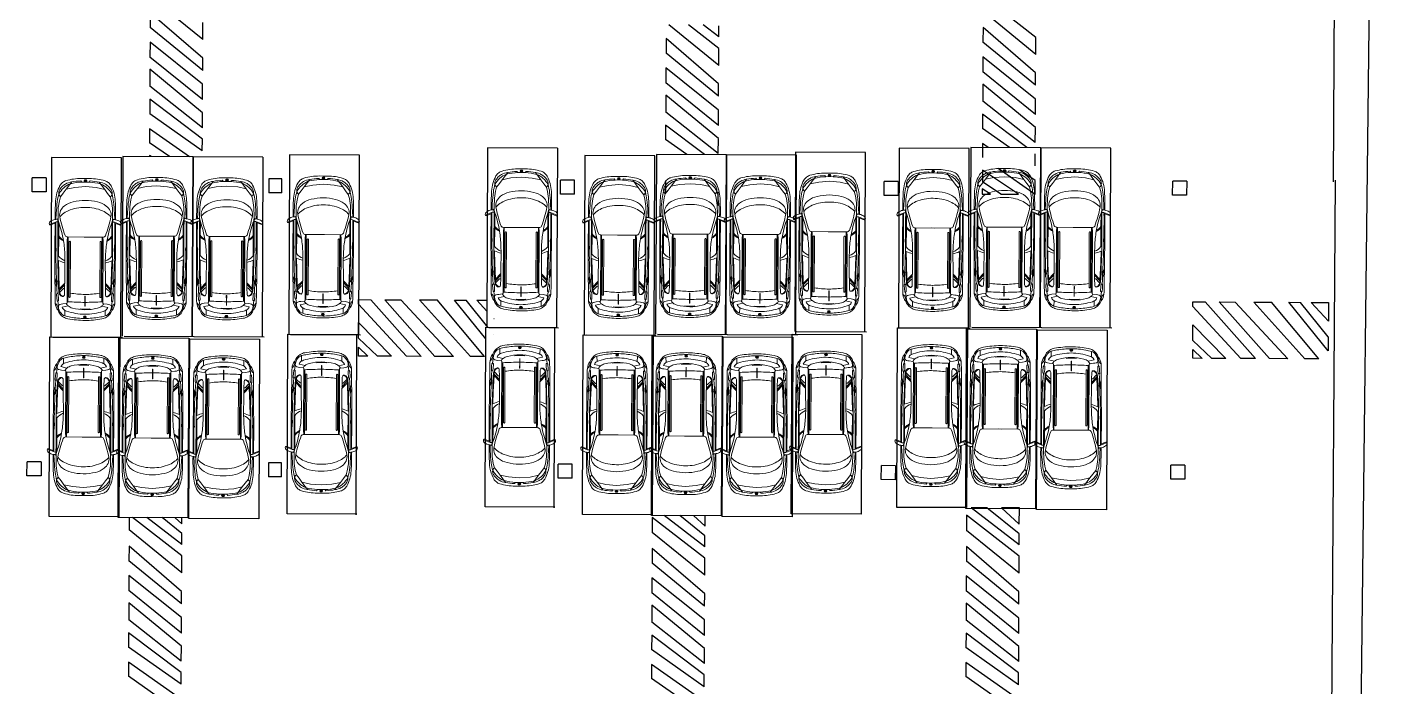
# Model space of a CAD drawing. Header units: metres. Extents: x 322294 to 7190115, y 7390841 to 10157759.
# Drawn here: x 323582.92 to 323621.45, y 7394639.55 to 7394658.38 of the extents above; entities that cross this region are included whole.
import ezdxf

# ---------------------------------------------------------------- set-up
doc = ezdxf.new("R2010")
doc.units = ezdxf.units.M
doc.layers.get('0').update_dxf_attribs({"lineweight": 18})
doc.layers.add('linagrossa', color=7, linetype='Continuous', lineweight=25)

# ---------------------------------------------------------------- blocks, each defined once
blk = doc.blocks.new('Renault Scénic dessus')
for p, q in [((-0.592, 0.8), (-0.486, 0.801)), ((-0.486, 0.801), (-0.235, 0.8)), ((-0.443, 0.774), (-0.03, 0.774)), ((-0.235, 0.8), (0.26, 0.801)), ((-0.03, 0.774), (0.016, 0.774)), ((0.131, 0.513), (0, 0.504)), ((0, 0.485), (1.982, 0.485)), ((0.016, 0.774), (0.586, 0.778)), ((2.028, 0.513), (0.131, 0.513)), ((1.827, 0.458), (0.152, 0.458)), ((1.827, 0.417), (0.152, 0.417)), ((0.26, 0.801), (0.746, 0.8)), ((0.721, 0.779), (1.085, 0.771)), ((0.746, 0.8), (1.215, 0.789)), ((1.085, 0.771), (1.588, 0.751)), ((1.215, 0.789), (1.536, 0.776)), ((1.588, 0.751), (1.414, 0.586)), ((1.464, 0.587), (1.634, 0.749)), ((1.536, 0.776), (1.671, 0.767)), ((1.688, 0.732), (1.577, 0.623)), ((1.968, 0.799), (2.122, 0.777)), ((1.982, 0.485), (1.982, 0.513)), ((2.122, 0.777), (2.216, 0.785)), ((2.122, 0.777), (2.188, 0.768)), ((2.247, 0.58), (2.414, 0.582)), ((-1.756, -0.017), (-1.726, 0.007)), ((-1.756, -0.019), (-1.726, 0.005)), ((-1.726, 0.007), (-1.686, -0.021)), ((-1.726, -0.024), (-1.726, 0.007)), ((-1.726, 0.005), (-1.686, -0.023)), ((-1.726, -0.026), (-1.726, 0.005)), ((-1.719, 0.108), (-1.684, 0.074)), ((-1.717, 0.004), (-1.717, -0.028)), ((-1.717, 0.002), (-1.717, -0.03)), ((2.421, -0.017), (2.451, 0.007)), ((2.421, -0.019), (2.451, 0.005)), ((2.451, 0.007), (2.492, -0.021)), ((2.451, -0.024), (2.451, 0.007)), ((2.451, 0.005), (2.492, -0.023)), ((2.451, -0.026), (2.451, 0.005)), ((2.46, 0.004), (2.46, -0.028)), ((2.46, 0.002), (2.46, -0.03)), ((-1.756, -0.017), (-1.756, -0.045)), ((-1.756, -0.019), (-1.756, -0.047)), ((-1.756, -0.054), (-1.756, -0.026)), ((-1.756, -0.056), (-1.756, -0.028)), ((-1.756, -0.054), (-1.726, -0.078)), ((-1.756, -0.056), (-1.726, -0.08)), ((-1.753, -0.024), (-1.726, -0.047)), ((-1.753, -0.047), (-1.726, -0.024)), ((-1.753, -0.049), (-1.726, -0.026)), ((-1.753, -0.026), (-1.726, -0.049)), ((-1.726, -0.024), (-1.704, -0.037)), ((-1.726, -0.026), (-1.704, -0.039)), ((-1.726, -0.047), (-1.704, -0.034)), ((-1.726, -0.049), (-1.704, -0.036)), ((-1.726, -0.047), (-1.726, -0.078)), ((-1.726, -0.049), (-1.726, -0.08)), ((-1.726, -0.078), (-1.686, -0.05)), ((-1.726, -0.08), (-1.686, -0.052)), ((-1.719, -0.181), (-1.684, -0.147)), ((-1.717, -0.075), (-1.717, -0.043)), ((-1.717, -0.077), (-1.717, -0.045)), ((-1.686, -0.05), (-1.686, -0.017)), ((-1.686, -0.052), (-1.686, -0.018)), ((-1.686, -0.021), (-1.686, -0.055)), ((-1.686, -0.023), (-1.686, -0.056)), ((2.421, -0.017), (2.421, -0.045)), ((2.421, -0.019), (2.421, -0.047)), ((2.421, -0.054), (2.421, -0.026)), ((2.421, -0.056), (2.421, -0.028)), ((2.421, -0.054), (2.451, -0.078)), ((2.421, -0.056), (2.451, -0.08)), ((2.424, -0.024), (2.451, -0.047)), ((2.424, -0.047), (2.451, -0.024)), ((2.424, -0.049), (2.451, -0.026)), ((2.424, -0.026), (2.451, -0.049)), ((2.451, -0.024), (2.474, -0.037)), ((2.451, -0.026), (2.474, -0.039)), ((2.451, -0.047), (2.474, -0.034)), ((2.451, -0.049), (2.474, -0.036)), ((2.451, -0.047), (2.451, -0.078)), ((2.451, -0.049), (2.451, -0.08)), ((2.451, -0.078), (2.492, -0.05)), ((2.451, -0.08), (2.492, -0.052)), ((2.46, -0.075), (2.46, -0.043)), ((2.46, -0.077), (2.46, -0.045)), ((2.492, -0.05), (2.492, -0.017)), ((2.492, -0.052), (2.492, -0.018)), ((2.492, -0.021), (2.492, -0.055)), ((2.492, -0.023), (2.492, -0.056)), ((0, -0.558), (1.982, -0.558)), ((0.131, -0.586), (0, -0.577)), ((2.028, -0.586), (0.131, -0.586)), ((1.827, -0.49), (0.152, -0.49)), ((1.827, -0.531), (0.152, -0.531)), ((1.085, -0.844), (1.588, -0.824)), ((1.588, -0.824), (1.414, -0.659)), ((1.464, -0.66), (1.634, -0.822)), ((1.688, -0.805), (1.577, -0.696)), ((1.982, -0.558), (1.982, -0.586)), ((2.247, -0.653), (2.414, -0.655)), ((-0.592, -0.873), (-0.486, -0.874)), ((-0.486, -0.874), (-0.235, -0.873)), ((-0.443, -0.847), (-0.03, -0.847)), ((-0.235, -0.873), (0.26, -0.874)), ((-0.03, -0.847), (0.016, -0.847)), ((0.016, -0.847), (0.586, -0.851)), ((0.26, -0.874), (0.746, -0.873)), ((0.721, -0.852), (1.085, -0.844)), ((0.746, -0.873), (1.215, -0.862)), ((1.215, -0.862), (1.536, -0.849)), ((1.536, -0.849), (1.671, -0.84)), ((1.968, -0.872), (2.122, -0.85)), ((2.122, -0.85), (2.188, -0.841)), ((2.122, -0.85), (2.216, -0.858))]:
    blk.add_line(p, q)
for points in [[(-1.794, -0.036), (-1.794, 0.087, -0.072167), (-1.725, 0.562, -0.093699), (-1.672, 0.665, -0.103338), (-1.574, 0.747, -0.111893), (-1.109, 0.878, -0.016441), (-0.535, 0.889, -2.171327)], [(-0.538, 0.864), (-0.733, 0.855, 0.019145), (-1.087, 0.825, 0.041952), (-1.316, 0.777, 0.176888), (-1.63, 0.428, 0.05168), (-1.684, 0.074), (-1.686, -0.036)], [(-0.62, 0.8), (-0.583, 0.8, 0.374865), (-0.541, 0.836, 3.046948)], [(-0.461, 0.856, 0.353906), (-0.419, 0.89), (-0.367, 1.032, 0.370774), (-0.378, 1.061, 0.210872), (-0.429, 1.065, 0.162353), (-0.48, 1.026, 0.107278), (-0.535, 0.889, 0.020964), (-0.541, 0.839, 0.389381), (-0.513, 0.804, 0.080297), (-0.462, 0.803, 16.722263)], [(-0.419, 0.89), (0.337, 0.892), (1.099, 0.887), (1.804, 0.881), (1.981, 0.877, -0.117452), (2.192, 0.827, -0.109222), (2.242, 0.786, -1.522612)], [(0.539, 0.862, 0.208692), (0.493, 0.886), (0.311, 0.887, 0.262646), (0.273, 0.866, 0.262646)], [(0.32, 0.865, 0.18708), (0.459, 0.863, 0.18708)], [(1.533, 0.828, 0.098436), (1.476, 0.85), (1.304, 0.855, 0.216984), (1.268, 0.84, 0.216984)], [(1.319, 0.838, 0.187689), (1.354, 0.821), (1.428, 0.819, 0.228967), (1.457, 0.832, 0.228967)], [(1.749, 0.789, 0.056082), (1.948, 0.774, 0.779005), (1.957, 0.813, 0.075049), (1.933, 0.82, 0.03971), (1.748, 0.834, 0.875786), (1.749, 0.789, -0.269448)], [(2.242, 0.786, -0.222402), (2.056, 0.849, -0.251336), (2.048, 0.872, -0.251336)], [(-1.234, 0.726, 0.26796), (-1.354, 0.781, 0.119019), (-1.457, 0.746, 0.056513), (-1.544, 0.676, 0.058396), (-1.621, 0.578, 0.113862), (-1.685, 0.386, 0.030391), (-1.719, 0.108, 0.308257)], [(0, -0.073), (0, 0.504, 0.253925), (-0.043, 0.583, 0.035571), (-0.622, 0.746, 0.164538), (-0.806, 0.723, 0.116966), (-0.954, 0.603, 0.107283), (-1.079, 0.338, 0.054096), (-1.125, -0.036, 0.659613)], [(-0.909, -0.036, -0.109468), (-0.806, 0.489, -0.0676), (-0.697, 0.668, -0.054472), (-0.619, 0.745, -0.054472)], [(1.588, 0.751), (1.679, 0.747, -0.195924), (1.782, 0.699), (1.813, 0.656, -0.415988), (1.804, 0.607, -0.131117), (1.76, 0.591), (1.578, 0.588), (1.277, 0.585), (0.791, 0.581), (0.564, 0.587, -0.034917), (0.118, 0.63, -0.042594), (-0.443, 0.774, 0.089828), (-0.601, 0.8, 8.659985)], [(2.028, 0.513), (2.038, 0.537), (2.05, 0.644, -0.038104), (2.068, 0.731, -0.301997), (2.122, 0.777, -0.551842)], [(2.226, -0.036, 0.058416), (2.176, 0.346, 0.106862), (2.112, 0.476, 0.104556), (2.038, 0.537, 1.240711)], [(2.364, -0.036, 0.076148), (2.272, 0.524, 0.065065), (2.241, 0.591, 0.165567), (2.153, 0.66), (2.112, 0.476)], [(2.188, 0.768, -0.163029), (2.377, 0.655, -0.113893), (2.414, 0.582, -0.020711), (2.453, 0.404, -0.036759), (2.495, -0.036, -1.02374)], [(2.242, 0.786, -0.1817), (2.451, 0.623, -0.092141), (2.504, 0.484, -0.042972), (2.554, -0.036, 0.990734)], [(0, 0), (0, -0.577, -0.253925), (-0.043, -0.656, -0.035571), (-0.622, -0.819, -0.164538), (-0.806, -0.796, -0.116966), (-0.954, -0.676, -0.107283), (-1.079, -0.411, -0.054096), (-1.125, -0.036, -0.659613)], [(-1.794, -0.036), (-1.794, -0.16, 0.072167), (-1.725, -0.635, 0.093699), (-1.672, -0.738, 0.103338), (-1.574, -0.82, 0.111893), (-1.109, -0.951, 0.016441), (-0.535, -0.962, 2.171327)], [(-1.234, -0.799, -0.26796), (-1.354, -0.854, -0.119019), (-1.457, -0.819, -0.056513), (-1.544, -0.749, -0.058396), (-1.621, -0.651, -0.113862), (-1.685, -0.459, -0.030391), (-1.719, -0.181, -0.308257)], [(-0.538, -0.937), (-0.733, -0.928, -0.019145), (-1.087, -0.898, -0.041952), (-1.316, -0.85, -0.176888), (-1.63, -0.501, -0.05168), (-1.684, -0.147), (-1.686, -0.036)], [(-0.909, -0.036, 0.109468), (-0.806, -0.562, 0.0676), (-0.697, -0.741, 0.054472), (-0.619, -0.818, 0.054472)], [(2.226, -0.036, -0.058416), (2.176, -0.419, -0.106862), (2.112, -0.549, -0.104556), (2.038, -0.61, -1.240711)], [(2.364, -0.036, -0.076148), (2.272, -0.597, -0.065065), (2.241, -0.664, -0.165567), (2.153, -0.733), (2.112, -0.549)], [(2.188, -0.841, 0.163029), (2.377, -0.728, 0.113893), (2.414, -0.655, 0.020711), (2.453, -0.477, 0.036759), (2.495, -0.036, 1.02374)], [(2.242, -0.859, 0.1817), (2.451, -0.696, 0.092141), (2.504, -0.557, 0.042972), (2.554, -0.036, -0.990734)], [(1.588, -0.824), (1.679, -0.82, 0.195924), (1.782, -0.772), (1.813, -0.729, 0.415988), (1.804, -0.68, 0.131117), (1.76, -0.664), (1.578, -0.66), (1.277, -0.658), (0.791, -0.654), (0.564, -0.66, 0.034917), (0.118, -0.703, 0.042594), (-0.443, -0.847, -0.089828), (-0.601, -0.873, -8.659985)], [(2.028, -0.586), (2.038, -0.61), (2.05, -0.717, 0.038104), (2.068, -0.804, 0.301997), (2.122, -0.85, 0.551842)], [(-0.62, -0.873), (-0.583, -0.873, -0.374865), (-0.541, -0.909, -3.046948)], [(-0.461, -0.929, -0.353906), (-0.419, -0.963), (-0.367, -1.105, -0.370774), (-0.378, -1.134, -0.210872), (-0.429, -1.138, -0.162353), (-0.48, -1.099, -0.107278), (-0.535, -0.962, -0.020964), (-0.541, -0.912, -0.389381), (-0.513, -0.877, -0.080297), (-0.462, -0.876, -16.722263)], [(-0.419, -0.963), (0.337, -0.965), (1.099, -0.96), (1.804, -0.954), (1.981, -0.95, 0.117452), (2.192, -0.9, 0.109222), (2.242, -0.859, 1.522612)], [(0.539, -0.935, -0.208692), (0.493, -0.959), (0.311, -0.96, -0.262646), (0.273, -0.939, -0.262646)], [(0.32, -0.938, -0.18708), (0.459, -0.936, -0.18708)], [(1.533, -0.901, -0.098436), (1.476, -0.923), (1.304, -0.928, -0.216984), (1.268, -0.913, -0.216984)], [(1.319, -0.911, -0.187689), (1.354, -0.894), (1.428, -0.892, -0.228967), (1.457, -0.905, -0.228967)], [(1.749, -0.862, -0.056082), (1.948, -0.847, -0.779005), (1.957, -0.886, -0.075049), (1.933, -0.893, -0.03971), (1.748, -0.907, -0.875786), (1.749, -0.862, 0.269448)], [(2.242, -0.859, 0.222402), (2.056, -0.922, 0.251336), (2.048, -0.945, 0.251336)]]:
    blk.add_lwpolyline(points, format="xyb")
for points in [[(-0.462, 0.803), (-0.461, 0.856), (-0.378, 1.061)], [(-1.685, 0.386), (-1.461, 0.552), (-1.341, 0.643), (-1.234, 0.726), (-1.106, 0.761), (-0.89, 0.793), (-0.62, 0.8)], [(-1.544, -0.036), (-1.516, 0.292), (-1.461, 0.552)], [(2.217, 0.114), (2.197, 0.114), (2.205, -0.036)], [(-1.544, -0.036), (-1.516, -0.365), (-1.461, -0.625)], [(2.217, -0.187), (2.197, -0.187), (2.205, -0.036)], [(-1.685, -0.459), (-1.461, -0.625), (-1.341, -0.716), (-1.234, -0.799), (-1.106, -0.834), (-0.89, -0.866), (-0.62, -0.873)], [(-0.462, -0.876), (-0.461, -0.929), (-0.378, -1.134)]]:
    blk.add_lwpolyline(points)
for points in [[(1.813, -0.043), (1.885, -0.043), (1.885, -0.03), (1.813, -0.03)], [(1.813, -0.03), (1.885, -0.03), (1.885, -0.043), (1.813, -0.043)], [(1.885, -0.04), (2.112, -0.04), (2.112, -0.033), (1.885, -0.033)], [(1.885, -0.033), (2.112, -0.033), (2.112, -0.04), (1.885, -0.04)]]:
    blk.add_lwpolyline(points, close=True)
for centre, radius, start, end in [((-0.068, -31.724), 32.591, 88.5773, 90.6437), ((-0.067, -31.688), 32.556, 86.8361, 88.5773), ((-0.236, 0.481), 0.357, 25.7701, 55.1016), ((-0.328, 0.407), 0.5, 26.5906, 47.4086), ((0.152, 0.437), 0.0205, 90, 270), ((0.318, 0.433), 0.436, 19.9559, 52.2027), ((-0.127, 0.366), 0.943, 13.1877, 25.9771), ((1.624, 0.604), 0.051, 158.9024, 199.4247), ((1.658, 0.569), 0.198, 48.7917, 86.2108), ((1.716, 0.697), 0.0455, 96.6793, 128.3391), ((-1.305, -0.06), 3.061, 9.7305, 10.2412), ((-1.305, -0.06), 3.061, 0.4344, 8.9519), ((1.723, 0.643), 0.0998, 355.1854, 48.7917), ((1.787, 0.638), 0.0356, 299.4803, 355.1854), ((1.827, 0.437), 0.0205, 270, 90), ((-14.932, -0.345), 16.935, 1.0451, 2.8091), ((-1.305, -0.013), 3.061, 351.0481, 359.5656), ((-14.932, 0.272), 16.935, 357.1909, 358.9549), ((-0.236, -0.554), 0.357, 304.8984, 334.2299), ((-0.328, -0.48), 0.5, 312.5914, 333.4094), ((0.152, -0.51), 0.0205, 90, 270), ((0.318, -0.506), 0.436, 307.7973, 340.0441), ((-0.127, -0.438), 0.943, 334.0229, 346.8123), ((1.624, -0.677), 0.051, 160.5753, 201.0976), ((1.658, -0.642), 0.198, 273.7892, 311.2083), ((1.716, -0.77), 0.0455, 231.6609, 263.3207), ((-1.305, -0.013), 3.061, 349.7588, 350.2695), ((1.723, -0.716), 0.0998, 311.2083, 4.8146), ((1.787, -0.711), 0.0356, 4.8146, 60.5197), ((1.827, -0.51), 0.0205, 270, 90), ((-0.068, 31.651), 32.591, 269.3563, 271.4227), ((-0.067, 31.615), 32.556, 271.4227, 273.1639)]:
    blk.add_arc(centre, radius, start, end)
blk = doc.blocks.new('A$C163E78D0')
blk.add_blockref('Renault Scénic dessus', (10.615, 6.021))

msp = doc.modelspace()

# ---------------------------------------------------------------- linework, layer by layer
at = {"layer": 'linagrossa'}
for p, q in [((323620.425, 7394692.106), (323620.2, 7394653.964)), ((323620.702, 7394612.346), (323621.452, 7394677.656)), ((323587.942, 7394658.025), (323586.506, 7394659.197)), ((323587.94, 7394657.495), (323586.439, 7394658.788)), ((323602.666, 7394657.288), (323601.244, 7394658.448)), ((323602.668, 7394657.773), (323601.804, 7394658.445)), ((323602.669, 7394658.1), (323602.224, 7394658.444)), ((323611.712, 7394657.602), (323610.291, 7394658.763)), ((323611.714, 7394658.087), (323610.851, 7394658.76)), ((323587.938, 7394657.145), (323586.437, 7394658.371)), ((323602.663, 7394656.757), (323601.163, 7394658.05)), ((323611.71, 7394657.072), (323610.209, 7394658.365)), ((323587.936, 7394656.75), (323586.435, 7394657.953)), ((323611.708, 7394656.722), (323610.207, 7394657.948)), ((323587.934, 7394656.31), (323586.433, 7394657.524)), ((323602.662, 7394656.407), (323601.161, 7394657.633)), ((323611.706, 7394656.327), (323610.205, 7394657.53)), ((323587.932, 7394655.938), (323586.432, 7394657.175)), ((323602.66, 7394656.012), (323601.159, 7394657.215)), ((323611.704, 7394655.887), (323610.203, 7394657.101)), ((323587.93, 7394655.508), (323586.429, 7394656.691)), ((323602.658, 7394655.572), (323601.157, 7394656.787)), ((323611.703, 7394655.515), (323610.202, 7394656.752)), ((323587.929, 7394655.183), (323586.428, 7394656.321)), ((323602.656, 7394655.2), (323601.155, 7394656.437)), ((323611.701, 7394655.085), (323610.2, 7394656.267)), ((323587.927, 7394654.847), (323586.426, 7394655.907)), ((323602.654, 7394654.77), (323601.153, 7394655.953)), ((323611.462, 7394654.94), (323610.198, 7394655.898)), ((323587.559, 7394654.68), (323586.424, 7394655.481)), ((323602.263, 7394654.741), (323601.151, 7394655.583)), ((323610.963, 7394654.942), (323610.196, 7394655.484)), ((323586.989, 7394654.683), (323586.422, 7394655.078)), ((323601.753, 7394654.743), (323601.15, 7394655.169)), ((323610.354, 7394654.945), (323610.194, 7394655.058)), ((323583.626, 7394654.662), (323583.602, 7394649.538)), ((323585.619, 7394654.653), (323583.626, 7394654.662)), ((323585.615, 7394654.653), (323585.591, 7394649.529)), ((323585.664, 7394654.689), (323585.64, 7394649.564)), ((323587.657, 7394654.68), (323585.664, 7394654.689)), ((323586.472, 7394654.685), (323586.42, 7394654.72)), ((323587.653, 7394654.68), (323587.629, 7394649.555)), ((323587.666, 7394654.68), (323587.642, 7394649.555)), ((323589.659, 7394654.67), (323587.666, 7394654.68)), ((323589.655, 7394654.67), (323589.631, 7394649.546)), ((323590.418, 7394654.733), (323590.395, 7394649.608)), ((323592.412, 7394654.724), (323590.418, 7394654.733)), ((323592.407, 7394654.724), (323592.384, 7394649.599)), ((323596.071, 7394654.935), (323596.048, 7394649.811)), ((323598.065, 7394654.926), (323596.071, 7394654.935)), ((323598.06, 7394654.926), (323598.037, 7394649.802)), ((323598.848, 7394654.72), (323598.825, 7394649.596)), ((323600.842, 7394654.711), (323598.848, 7394654.72)), ((323600.837, 7394654.711), (323600.814, 7394649.587)), ((323600.886, 7394654.747), (323600.863, 7394649.622)), ((323602.879, 7394654.738), (323600.886, 7394654.747)), ((323602.875, 7394654.738), (323602.851, 7394649.613)), ((323602.888, 7394654.738), (323602.865, 7394649.613)), ((323604.881, 7394654.729), (323602.888, 7394654.738)), ((323604.858, 7394654.815), (323604.834, 7394649.691)), ((323604.877, 7394654.729), (323604.853, 7394649.604)), ((323606.851, 7394654.806), (323604.858, 7394654.815)), ((323606.847, 7394654.806), (323606.823, 7394649.682)), ((323607.819, 7394654.921), (323607.795, 7394649.796)), ((323609.812, 7394654.912), (323607.819, 7394654.921)), ((323609.807, 7394654.912), (323609.784, 7394649.787)), ((323609.856, 7394654.947), (323609.833, 7394649.823)), ((323611.85, 7394654.938), (323609.856, 7394654.947)), ((323611.845, 7394654.938), (323611.822, 7394649.814)), ((323611.858, 7394654.938), (323611.835, 7394649.814)), ((323613.852, 7394654.929), (323611.858, 7394654.938)), ((323613.847, 7394654.929), (323613.824, 7394649.805)), ((323611.217, 7394653.61), (323610.191, 7394654.297)), ((323611.694, 7394653.608), (323610.638, 7394654.344)), ((323611.696, 7394653.999), (323611.252, 7394654.311)), ((323583.069, 7394653.684), (323583.076, 7394654.083)), ((323583.476, 7394654.082), (323583.076, 7394654.083)), ((323583.476, 7394654.082), (323583.469, 7394653.682)), ((323589.823, 7394654.053), (323589.822, 7394653.653)), ((323590.2, 7394654.051), (323589.823, 7394654.053)), ((323590.2, 7394653.651), (323590.2, 7394654.051)), ((323598.146, 7394653.615), (323598.149, 7394654.015)), ((323598.549, 7394654.013), (323598.149, 7394654.015)), ((323598.546, 7394653.613), (323598.549, 7394654.013)), ((323607.385, 7394653.573), (323607.389, 7394653.973)), ((323607.789, 7394653.971), (323607.389, 7394653.973)), ((323607.789, 7394653.971), (323607.785, 7394653.571)), ((323610.713, 7394653.612), (323610.189, 7394653.961)), ((323615.62, 7394653.584), (323615.623, 7394653.984)), ((323616.023, 7394653.982), (323615.623, 7394653.984)), ((323616.023, 7394653.982), (323616.02, 7394653.582)), ((323620.257, 7394654.014), (323619.945, 7394608.771)), ((323583.469, 7394653.682), (323583.069, 7394653.684)), ((323590.2, 7394653.651), (323589.822, 7394653.653)), ((323598.546, 7394653.613), (323598.146, 7394653.615)), ((323607.785, 7394653.571), (323607.385, 7394653.573)), ((323610.424, 7394653.614), (323610.188, 7394653.766)), ((323616.02, 7394653.582), (323615.62, 7394653.584)), ((323593.757, 7394648.987), (323592.388, 7394650.471)), ((323594.176, 7394648.985), (323592.736, 7394650.602)), ((323594.568, 7394648.984), (323593.136, 7394650.6)), ((323595.096, 7394648.981), (323593.592, 7394650.598)), ((323595.578, 7394648.979), (323594.129, 7394650.596)), ((323595.979, 7394648.977), (323594.63, 7394650.594)), ((323596.021, 7394649.487), (323595.121, 7394650.591)), ((323596.079, 7394649.816), (323595.458, 7394650.59)), ((323595.762, 7394650.589), (323596.05, 7394650.273)), ((323617.569, 7394648.924), (323616.2, 7394650.408)), ((323617.988, 7394648.922), (323616.548, 7394650.539)), ((323618.38, 7394648.92), (323616.948, 7394650.537)), ((323618.908, 7394648.918), (323617.404, 7394650.535)), ((323619.39, 7394648.915), (323617.941, 7394650.532)), ((323619.791, 7394648.914), (323618.441, 7394650.53)), ((323620.061, 7394649.143), (323618.933, 7394650.528)), ((323620.061, 7394649.541), (323619.27, 7394650.526)), ((323619.574, 7394650.525), (323620.064, 7394649.989)), ((323593.329, 7394648.989), (323592.385, 7394649.952)), ((323596.253, 7394650.052), (323596.252, 7394650.052)), ((323585.695, 7394649.564), (323587.688, 7394649.555)), ((323587.697, 7394649.555), (323589.69, 7394649.546)), ((323590.346, 7394644.49), (323590.369, 7394649.614)), ((323590.368, 7394649.616), (323592.362, 7394649.607)), ((323590.369, 7394649.614), (323592.362, 7394649.605)), ((323590.449, 7394649.608), (323592.443, 7394649.599)), ((323592.315, 7394644.461), (323592.338, 7394649.585)), ((323595.999, 7394644.692), (323596.022, 7394649.817)), ((323596.022, 7394649.818), (323598.015, 7394649.809)), ((323596.022, 7394649.817), (323598.015, 7394649.808)), ((323596.103, 7394649.81), (323598.096, 7394649.801)), ((323596.249, 7394649.604), (323596.25, 7394649.603)), ((323597.968, 7394644.663), (323597.991, 7394649.788)), ((323598.775, 7394644.477), (323598.799, 7394649.602)), ((323598.798, 7394649.603), (323600.792, 7394649.594)), ((323598.799, 7394649.602), (323600.792, 7394649.593)), ((323598.879, 7394649.596), (323600.873, 7394649.586)), ((323600.744, 7394644.448), (323600.768, 7394649.573)), ((323600.767, 7394649.574), (323602.761, 7394649.565)), ((323600.768, 7394649.573), (323602.761, 7394649.564)), ((323600.792, 7394649.593), (323600.769, 7394644.468)), ((323600.917, 7394649.622), (323602.91, 7394649.613)), ((323602.761, 7394649.564), (323602.738, 7394644.439)), ((323602.919, 7394649.613), (323604.912, 7394649.604)), ((323604.737, 7394644.493), (323604.761, 7394649.618)), ((323604.76, 7394649.619), (323606.754, 7394649.61)), ((323604.889, 7394649.691), (323606.882, 7394649.682)), ((323606.754, 7394649.609), (323606.731, 7394644.484)), ((323607.746, 7394644.678), (323607.769, 7394649.802)), ((323607.769, 7394649.804), (323609.762, 7394649.795)), ((323607.769, 7394649.802), (323609.763, 7394649.793)), ((323607.85, 7394649.796), (323609.843, 7394649.787)), ((323609.715, 7394644.649), (323609.738, 7394649.773)), ((323609.738, 7394649.775), (323611.731, 7394649.766)), ((323609.738, 7394649.773), (323611.732, 7394649.764)), ((323609.763, 7394649.793), (323609.739, 7394644.669)), ((323609.887, 7394649.823), (323611.881, 7394649.813)), ((323611.732, 7394649.764), (323611.708, 7394644.64)), ((323611.738, 7394644.616), (323611.761, 7394649.741)), ((323611.761, 7394649.742), (323613.754, 7394649.733)), ((323611.761, 7394649.741), (323613.755, 7394649.731)), ((323611.889, 7394649.813), (323613.883, 7394649.804)), ((323613.755, 7394649.731), (323613.731, 7394644.607)), ((323617.141, 7394648.926), (323616.197, 7394649.888)), ((323583.553, 7394644.419), (323583.576, 7394649.544)), ((323583.576, 7394649.545), (323585.569, 7394649.536)), ((323583.576, 7394649.544), (323585.57, 7394649.535)), ((323583.657, 7394649.537), (323585.65, 7394649.528)), ((323585.522, 7394644.39), (323585.546, 7394649.515)), ((323585.545, 7394649.516), (323587.539, 7394649.507)), ((323585.546, 7394649.515), (323587.539, 7394649.505)), ((323585.57, 7394649.535), (323585.547, 7394644.41)), ((323587.539, 7394649.505), (323587.516, 7394644.381)), ((323587.545, 7394644.357), (323587.569, 7394649.482)), ((323587.568, 7394649.483), (323589.562, 7394649.474)), ((323587.569, 7394649.482), (323589.562, 7394649.473)), ((323589.562, 7394649.473), (323589.539, 7394644.348)), ((323592.654, 7394648.992), (323592.382, 7394649.244)), ((323592.93, 7394648.991), (323592.383, 7394649.504)), ((323602.767, 7394644.416), (323602.791, 7394649.54)), ((323602.79, 7394649.542), (323604.784, 7394649.533)), ((323602.791, 7394649.54), (323604.784, 7394649.531)), ((323604.784, 7394649.531), (323604.761, 7394644.406)), ((323616.466, 7394648.929), (323616.194, 7394649.181)), ((323616.742, 7394648.927), (323616.195, 7394649.441)), ((323582.924, 7394645.579), (323582.931, 7394645.979)), ((323583.331, 7394645.977), (323582.931, 7394645.979)), ((323583.331, 7394645.977), (323583.324, 7394645.578)), ((323589.814, 7394645.948), (323589.814, 7394645.548)), ((323590.184, 7394645.946), (323589.814, 7394645.948)), ((323590.183, 7394645.546), (323590.184, 7394645.946)), ((323598.083, 7394645.51), (323598.086, 7394645.91)), ((323598.486, 7394645.908), (323598.086, 7394645.91)), ((323598.483, 7394645.508), (323598.486, 7394645.908)), ((323607.303, 7394645.468), (323607.307, 7394645.868)), ((323607.707, 7394645.866), (323607.307, 7394645.868)), ((323607.707, 7394645.866), (323607.703, 7394645.466)), ((323615.564, 7394645.48), (323615.567, 7394645.88)), ((323615.967, 7394645.878), (323615.567, 7394645.88)), ((323615.967, 7394645.878), (323615.964, 7394645.478)), ((323583.324, 7394645.578), (323582.924, 7394645.579)), ((323590.183, 7394645.546), (323589.814, 7394645.548)), ((323598.483, 7394645.508), (323598.083, 7394645.51)), ((323607.703, 7394645.466), (323607.303, 7394645.468)), ((323615.964, 7394645.478), (323615.564, 7394645.48)), ((323597.992, 7394644.683), (323595.999, 7394644.692)), ((323609.739, 7394644.669), (323607.746, 7394644.678)), ((323611.708, 7394644.64), (323609.715, 7394644.649)), ((323611.241, 7394643.609), (323609.868, 7394644.668)), ((323611.242, 7394643.925), (323610.319, 7394644.666)), ((323610.736, 7394644.664), (323611.244, 7394644.196)), ((323613.731, 7394644.607), (323611.738, 7394644.616)), ((323585.547, 7394644.41), (323583.553, 7394644.419)), ((323587.516, 7394644.381), (323585.522, 7394644.39)), ((323587.341, 7394643.292), (323585.933, 7394644.388)), ((323587.342, 7394643.619), (323586.348, 7394644.386)), ((323587.344, 7394643.935), (323586.784, 7394644.384)), ((323587.154, 7394644.383), (323587.345, 7394644.206)), ((323589.539, 7394644.348), (323587.545, 7394644.357)), ((323592.339, 7394644.481), (323590.346, 7394644.49)), ((323600.769, 7394644.468), (323598.775, 7394644.477)), ((323602.738, 7394644.439), (323600.744, 7394644.448)), ((323602.27, 7394643.224), (323600.768, 7394644.393)), ((323602.271, 7394643.551), (323601.11, 7394644.446)), ((323602.272, 7394643.867), (323601.553, 7394644.444)), ((323601.943, 7394644.443), (323602.274, 7394644.138)), ((323604.761, 7394644.406), (323602.767, 7394644.416)), ((323606.731, 7394644.484), (323604.737, 7394644.493)), ((323611.239, 7394643.282), (323609.738, 7394644.451)), ((323587.339, 7394642.807), (323585.838, 7394644.032)), ((323602.267, 7394642.739), (323600.766, 7394643.964)), ((323611.237, 7394642.797), (323609.736, 7394644.022)), ((323587.336, 7394642.276), (323585.836, 7394643.57)), ((323602.265, 7394642.208), (323600.764, 7394643.501)), ((323611.235, 7394642.266), (323609.734, 7394643.559)), ((323587.335, 7394641.927), (323585.834, 7394643.152)), ((323602.263, 7394641.858), (323600.762, 7394643.084)), ((323611.233, 7394641.916), (323609.732, 7394643.142)), ((323587.333, 7394641.532), (323585.832, 7394642.735)), ((323602.262, 7394641.464), (323600.761, 7394642.666)), ((323611.231, 7394641.521), (323609.73, 7394642.724)), ((323587.331, 7394641.092), (323585.83, 7394642.306)), ((323602.26, 7394641.023), (323600.759, 7394642.238)), ((323611.229, 7394641.081), (323609.728, 7394642.296)), ((323587.329, 7394640.719), (323585.828, 7394641.956)), ((323602.258, 7394640.651), (323600.757, 7394641.888)), ((323611.228, 7394640.709), (323609.727, 7394641.946)), ((323587.327, 7394640.289), (323585.826, 7394641.472)), ((323587.326, 7394639.964), (323585.824, 7394641.102)), ((323602.256, 7394640.221), (323600.755, 7394641.404)), ((323611.224, 7394639.954), (323609.723, 7394641.092)), ((323611.226, 7394640.279), (323609.725, 7394641.462)), ((323602.254, 7394639.896), (323600.753, 7394641.034)), ((323587.324, 7394639.629), (323585.823, 7394640.688)), ((323602.253, 7394639.56), (323600.751, 7394640.62)), ((323611.223, 7394639.618), (323609.721, 7394640.678)), ((323587.235, 7394639.264), (323585.821, 7394640.263)), ((323602.251, 7394639.135), (323600.749, 7394640.194)), ((323611.221, 7394639.193), (323609.719, 7394640.252)), ((323586.669, 7394639.267), (323585.819, 7394639.859)), ((323601.685, 7394639.138), (323600.747, 7394639.791)), ((323610.746, 7394639.132), (323609.717, 7394639.849))]:
    msp.add_line(p, q, dxfattribs=at)
for points in [[(323586.439, 7394658.788), (323586.437, 7394658.371)], [(323587.942, 7394658.025), (323587.944, 7394658.51)], [(323602.669, 7394658.1), (323602.671, 7394658.416)], [(323601.163, 7394658.05), (323601.161, 7394657.633)], [(323610.209, 7394658.365), (323610.207, 7394657.948)], [(323611.712, 7394657.602), (323611.714, 7394658.087)], [(323586.435, 7394657.953), (323586.433, 7394657.524)], [(323602.666, 7394657.288), (323602.668, 7394657.773)], [(323587.938, 7394657.145), (323587.94, 7394657.495)], [(323610.205, 7394657.53), (323610.203, 7394657.101)], [(323586.432, 7394657.175), (323586.429, 7394656.691)], [(323601.159, 7394657.215), (323601.157, 7394656.787)], [(323611.708, 7394656.722), (323611.71, 7394657.072)], [(323587.934, 7394656.31), (323587.936, 7394656.75)], [(323602.662, 7394656.407), (323602.663, 7394656.757)], [(323610.202, 7394656.752), (323610.2, 7394656.267)], [(323586.428, 7394656.321), (323586.426, 7394655.907)], [(323601.155, 7394656.437), (323601.153, 7394655.953)], [(323611.704, 7394655.887), (323611.706, 7394656.327)], [(323587.93, 7394655.508), (323587.932, 7394655.938)], [(323602.658, 7394655.572), (323602.66, 7394656.012)], [(323610.198, 7394655.898), (323610.196, 7394655.484)], [(323586.424, 7394655.481), (323586.422, 7394655.078)], [(323601.151, 7394655.583), (323601.15, 7394655.169)], [(323611.701, 7394655.085), (323611.703, 7394655.515)], [(323587.927, 7394654.847), (323587.929, 7394655.183)], [(323602.654, 7394654.77), (323602.656, 7394655.2)], [(323610.194, 7394655.058), (323610.192, 7394654.655)], [(323586.42, 7394654.72), (323586.42, 7394654.685)], [(323611.698, 7394654.424), (323611.699, 7394654.76)], [(323610.191, 7394654.297), (323610.189, 7394653.961)], [(323601.144, 7394653.982), (323601.143, 7394653.646)], [(323611.694, 7394653.608), (323611.696, 7394653.999)], [(323602.647, 7394653.293), (323602.649, 7394653.684)], [(323610.188, 7394653.766), (323610.187, 7394653.615), (323610.424, 7394653.614)], [(323610.713, 7394653.612), (323611.217, 7394653.61)], [(323592.388, 7394650.471), (323592.388, 7394650.604), (323592.736, 7394650.602)], [(323593.136, 7394650.6), (323593.592, 7394650.598)], [(323594.129, 7394650.596), (323594.63, 7394650.594)], [(323595.121, 7394650.591), (323595.458, 7394650.59)], [(323595.762, 7394650.589), (323596.052, 7394650.587)], [(323616.2, 7394650.408), (323616.2, 7394650.54), (323616.548, 7394650.539)], [(323616.948, 7394650.537), (323617.404, 7394650.535)], [(323617.941, 7394650.532), (323618.441, 7394650.53)], [(323618.933, 7394650.528), (323619.27, 7394650.526)], [(323619.574, 7394650.525), (323620.067, 7394650.523), (323620.064, 7394649.988)], [(323592.383, 7394649.504), (323592.385, 7394649.952)], [(323616.195, 7394649.441), (323616.197, 7394649.888)], [(323592.654, 7394648.992), (323592.381, 7394648.994), (323592.382, 7394649.244)], [(323616.466, 7394648.929), (323616.193, 7394648.93), (323616.194, 7394649.181)], [(323620.062, 7394649.539), (323620.061, 7394649.143)], [(323593.329, 7394648.989), (323592.93, 7394648.991)], [(323594.176, 7394648.985), (323593.757, 7394648.987)], [(323595.096, 7394648.981), (323594.568, 7394648.984)], [(323595.979, 7394648.977), (323595.578, 7394648.979)], [(323617.141, 7394648.926), (323616.742, 7394648.927)], [(323617.988, 7394648.922), (323617.569, 7394648.924)], [(323618.908, 7394648.918), (323618.38, 7394648.92)], [(323619.791, 7394648.914), (323619.39, 7394648.915)], [(323610.319, 7394644.666), (323609.868, 7394644.668)], [(323611.244, 7394644.196), (323611.246, 7394644.662), (323610.736, 7394644.664)], [(323585.839, 7394644.389), (323585.838, 7394644.032)], [(323587.345, 7394644.206), (323587.346, 7394644.382)], [(323600.768, 7394644.393), (323600.766, 7394643.964)], [(323602.274, 7394644.138), (323602.275, 7394644.441)], [(323609.738, 7394644.451), (323609.736, 7394644.022)], [(323587.342, 7394643.619), (323587.344, 7394643.935)], [(323602.271, 7394643.551), (323602.272, 7394643.867)], [(323611.241, 7394643.609), (323611.242, 7394643.925)], [(323585.836, 7394643.57), (323585.834, 7394643.152)], [(323600.764, 7394643.501), (323600.762, 7394643.084)], [(323609.734, 7394643.559), (323609.732, 7394643.142)], [(323587.339, 7394642.807), (323587.341, 7394643.292)], [(323602.267, 7394642.739), (323602.27, 7394643.224)], [(323611.237, 7394642.797), (323611.239, 7394643.282)], [(323585.832, 7394642.735), (323585.83, 7394642.306)], [(323600.761, 7394642.666), (323600.759, 7394642.238)], [(323609.73, 7394642.724), (323609.728, 7394642.296)], [(323587.335, 7394641.927), (323587.336, 7394642.276)], [(323611.233, 7394641.916), (323611.235, 7394642.266)], [(323585.828, 7394641.956), (323585.826, 7394641.472)], [(323600.757, 7394641.888), (323600.755, 7394641.404)], [(323602.263, 7394641.858), (323602.265, 7394642.208)], [(323609.727, 7394641.946), (323609.725, 7394641.462)], [(323587.331, 7394641.092), (323587.333, 7394641.532)], [(323602.26, 7394641.023), (323602.262, 7394641.464)], [(323611.229, 7394641.081), (323611.231, 7394641.521)], [(323585.824, 7394641.102), (323585.823, 7394640.688)], [(323609.723, 7394641.092), (323609.721, 7394640.678)], [(323587.327, 7394640.289), (323587.329, 7394640.719)], [(323600.753, 7394641.034), (323600.751, 7394640.62)], [(323611.226, 7394640.279), (323611.228, 7394640.709)], [(323602.256, 7394640.221), (323602.258, 7394640.651)], [(323585.821, 7394640.263), (323585.819, 7394639.859)], [(323587.324, 7394639.629), (323587.326, 7394639.964)], [(323600.749, 7394640.194), (323600.747, 7394639.791)], [(323609.719, 7394640.252), (323609.717, 7394639.849)], [(323611.223, 7394639.618), (323611.224, 7394639.954)], [(323602.253, 7394639.56), (323602.254, 7394639.896)]]:
    msp.add_lwpolyline(points, dxfattribs=at)

# ---------------------------------------------------------------- block references
at = {"yscale": 0.9316029951651544, "zscale": 0.9316029951651544}
for p, xscale, rotation in [((323602.652, 7394662.525), -0.9316029951651544, 89.73877287915718), ((323611.439, 7394662.405), -0.9316029951651544, 89.73877287915718), ((323614.399, 7394662.511), -0.9316029951651544, 89.73877287915718), ((323616.437, 7394662.537), -0.9316029951651544, 89.73877287915718), ((323618.439, 7394662.528), -0.9316029951651544, 89.73877287915718), ((323590.207, 7394662.252), -0.9316029951651544, 89.73877287915718), ((323592.244, 7394662.279), -0.9316029951651544, 89.73877287915718), ((323594.246, 7394662.27), -0.9316029951651544, 89.73877287915718), ((323596.999, 7394662.323), -0.9316029951651544, 89.73877287915718), ((323605.429, 7394662.31), -0.9316029951651544, 89.73877287915718), ((323607.467, 7394662.337), -0.9316029951651544, 89.73877287915718), ((323609.469, 7394662.328), -0.9316029951651544, 89.73877287915718), ((323602.51, 7394637.042), 0.9316029951651544, 89.73877287915714), ((323614.257, 7394637.028), 0.9316029951651544, 89.73877287915714), ((323616.226, 7394636.999), 0.9316029951651544, 89.73877287915714), ((323618.249, 7394636.966), 0.9316029951651544, 89.73877287915714), ((323590.064, 7394636.769), 0.9316029951651544, 89.73877287915714), ((323592.034, 7394636.74), 0.9316029951651544, 89.73877287915714), ((323594.057, 7394636.708), 0.9316029951651544, 89.73877287915714), ((323596.857, 7394636.84), 0.9316029951651544, 89.73877287915714), ((323605.287, 7394636.828), 0.9316029951651544, 89.73877287915714), ((323607.256, 7394636.798), 0.9316029951651544, 89.73877287915714), ((323609.279, 7394636.766), 0.9316029951651544, 89.73877287915714), ((323611.249, 7394636.843), 0.9316029951651544, 89.73877287915714)]:
    msp.add_blockref('A$C163E78D0', p, dxfattribs=dict(at, xscale=xscale, rotation=rotation))

doc.saveas('drawing.dxf')
